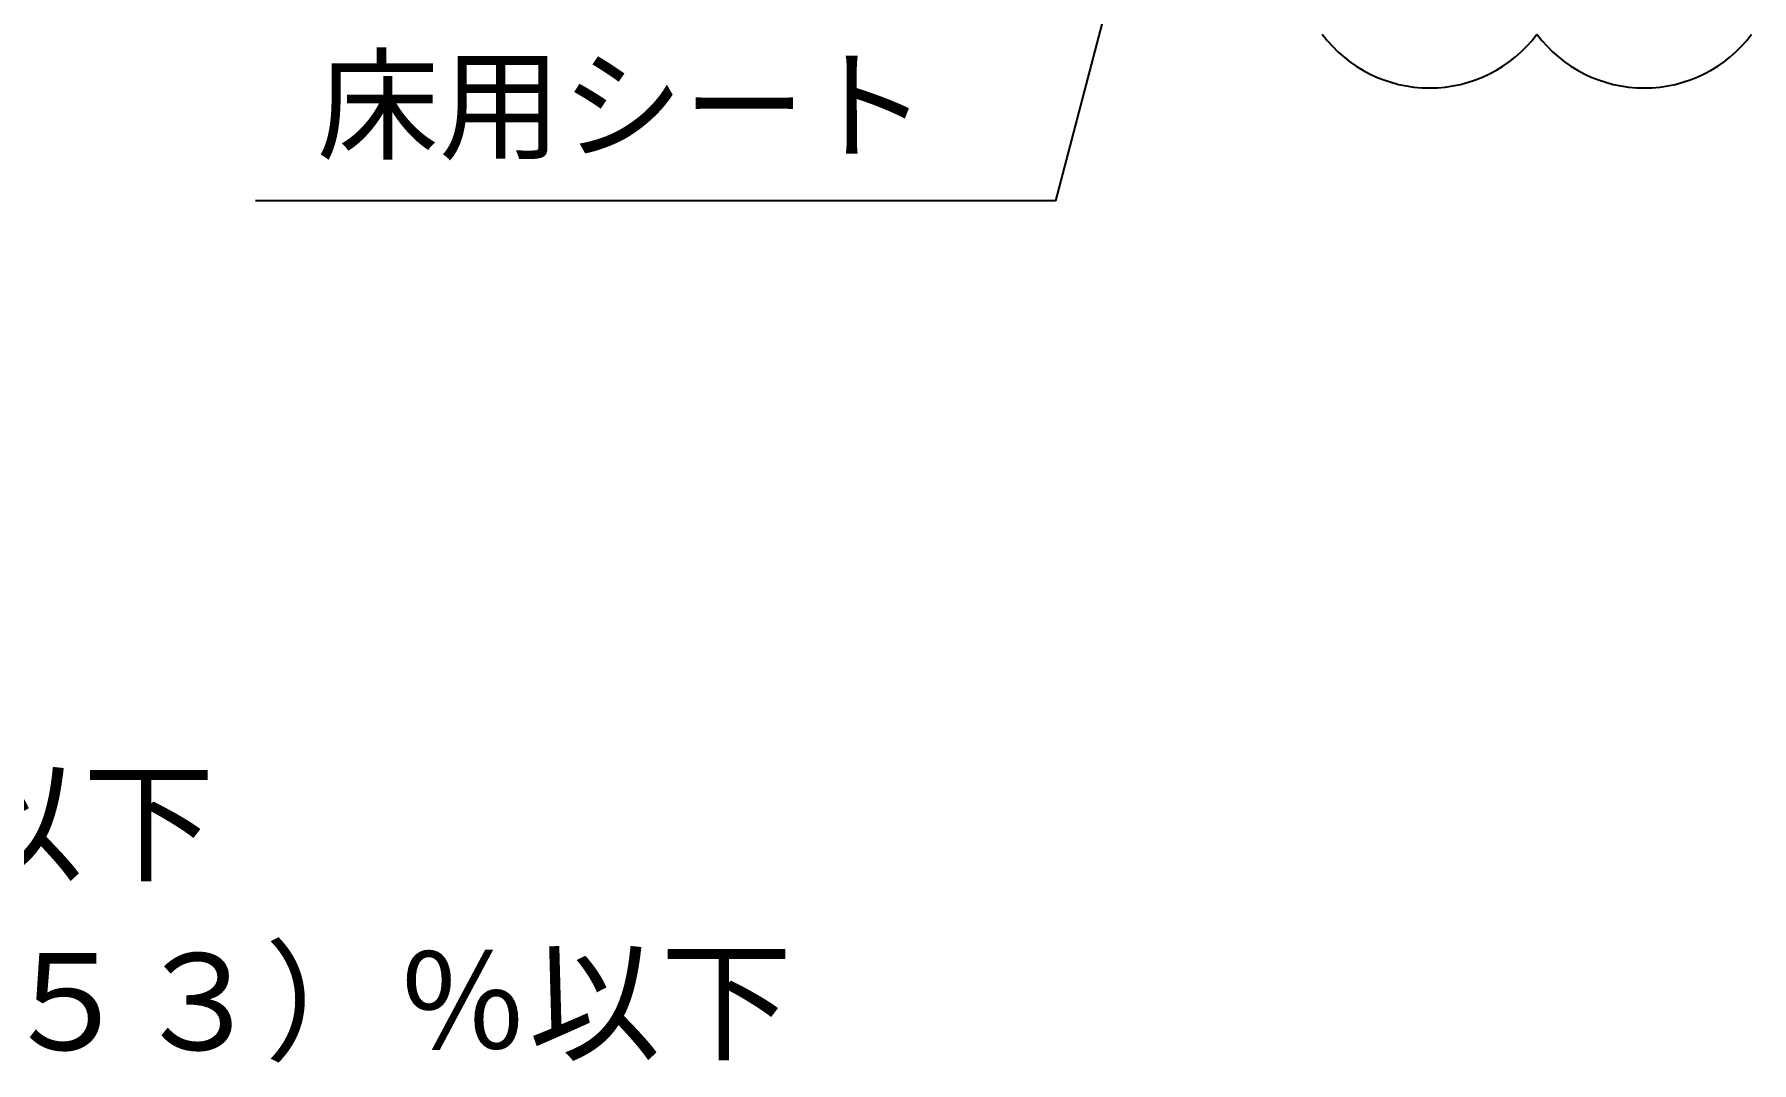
# Model space of a CAD drawing. Extents: x 443 to 1217, y -1921 to -677.
# Drawn here: x 672.07 to 720, y -1490.98 to -1462.26 of the extents above; entities that cross this region are included whole.
import ezdxf
from ezdxf.enums import TextEntityAlignment as Align

# ---------------------------------------------------------------- set-up
doc = ezdxf.new("R2010")
doc.units = 0
doc.header["$MEASUREMENT"] = 0
doc.layers.get('0').update_dxf_attribs({"linetype": 'CONTINUOUS'})
for name, color, linetype in [('1', 7, 'CONTINUOUS'), ('10', 7, 'CONTINUOUS'), ('5', 7, 'CONTINUOUS')]:
    doc.layers.add(name, color=color, linetype=linetype)
doc.styles.add('ｽﾀｲﾙ2', font='MS PGothic.ttf')

msp = doc.modelspace()

# ---------------------------------------------------------------- linework, layer by layer
at = {"color": 7, "linetype": 'Continuous'}
for p, q in [((706.638, -1443.744), (700.573, -1466.907)), ((700.573, -1466.907), (678.236, -1466.907))]:
    msp.add_line(p, q, dxfattribs=at)
at = {"layer": '5', "color": 3, "linetype": 'Continuous'}
for centre in [(711.011, -1460.011), (717.005, -1460.011)]:
    msp.add_arc(centre, 3.746, 216.8699, 323.1301, dxfattribs=at)

# ---------------------------------------------------------------- texts
at = {"layer": '1', "color": 7, "linetype": 'Continuous', "style": 'ｽﾀｲﾙ2'}
for s, p in [('開口径：φ１６０㎜以下', (637.981, -1485.624)), ('占積率：５７．８（５３）％以下', (637.981, -1490.624))]:
    msp.add_text(s, height=2.7, dxfattribs=at).set_placement(p)
at = {"layer": '10', "linetype": 'Continuous', "style": 'ｽﾀｲﾙ2'}
msp.add_attdef('床用シート', text='', height=2.5, dxfattribs=at).set_placement((679.951, -1466.241), align=Align.BOTTOM_LEFT)

doc.saveas('drawing.dxf')
